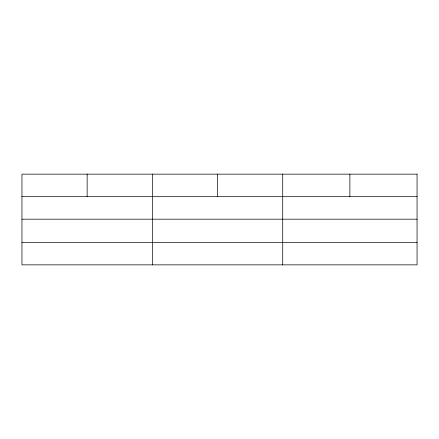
<?xml version="1.0" encoding="UTF-8"?>
<svg xmlns="http://www.w3.org/2000/svg" width="439" height="439" viewBox="0 0 439 439"><rect width="100%" height="100%" fill="white"/><g stroke="black" fill="none" stroke-linecap="round" stroke-linejoin="round"><path stroke-width="0.66" d="M21.95 196.683L417.05 196.683M21.95 219.182L417.05 219.182M21.95 242.355L417.05 242.355M349.883 174.146L349.883 196.683M282.716 174.146L282.716 264.854M217.524 174.146L217.524 196.683M152.333 174.146L152.333 264.854M87.141 174.146L87.141 196.683M417.05 174.146L21.95 174.146L21.95 264.854L417.05 264.854L417.05 174.146"/></g></svg>
